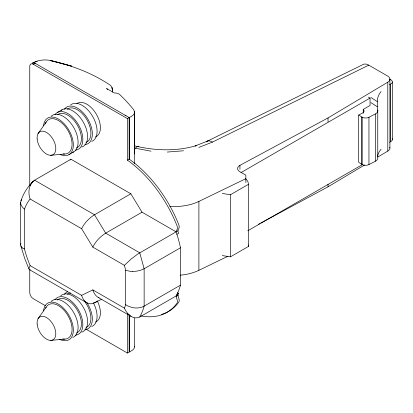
<?xml version="1.0" encoding="UTF-8"?>
<svg xmlns="http://www.w3.org/2000/svg" width="413" height="413" viewBox="0 0 413 413"><rect width="100%" height="100%" fill="white"/><g stroke="black" fill="none" stroke-linecap="round" stroke-linejoin="round"><path stroke-width="0.62" d="M112.517 92.114C112.672 89.75 112.264 87.22 110.586 85.429C92.486 73.091 71.439 65.213 50.128 60.463L71.609 66.101L49.932 60.37C44.532 59.426 38.817 59.983 33.887 62.466L37.206 61.129M134.266 163.724L134.54 111.773L133.652 109.734A251.878 145.422 0 0 0 119.827 94.644L118.934 93.988A6.045 3.49 0 0 0 114.365 92.971L106.564 88.516A5.039 2.906 60 0 1 107.623 89.528M134.545 346.93L134.555 318.087M101.784 299.239C97.231 301 92.022 305.899 86.89 302.827L29.318 269.581L28.967 268.104L30.128 265.626A75.058 43.334 60 0 1 24.486 248.982L24.486 209.117A75.058 43.334 60 0 1 30.128 198.994C27.831 192.68 28.59 184.167 34.609 180.192L70.943 159.217L130.833 193.79L142.036 212.189L176.072 231.838L177.373 235.797A88.16 50.897 60 0 1 180.471 247.774L180.471 285.146A88.16 50.897 60 0 1 177.373 293.545L176.072 296.002L176.289 296.369A5.039 2.906 60 0 0 176.857 298.919A5.039 2.906 60 0 1 176.924 303.287A93.193 53.809 60 0 1 141.272 315.955M134.504 153.961L134.54 111.773L134.401 113.183A10.077 5.818 0 0 1 131.613 116.259L129.264 117.612L35.105 63.251A5.039 2.912 60 0 0 32.204 63.297M22.88 248.177A13.33 6.402 -7.9 0 1 20.65 244.883L20.65 202.571C22.452 194.559 27.232 187.523 32.792 181.586M20.65 244.883L20.898 243.608M177.523 292.729L178.628 293.364L177.853 294.975L139.739 316.983C133.172 320.323 126.755 313.839 124.416 308.134A75.058 43.334 60 0 0 125.614 304.655L125.614 270.221A75.058 43.334 60 0 0 124.416 265.358L92.822 247.119L81.619 228.719C84.391 222.937 89.1 218.157 94.5 214.77L130.833 193.79M92.822 247.119C95.594 241.337 100.302 236.551 105.702 233.164L142.036 212.189M139.739 316.983L141.778 312.92A88.16 50.897 60 0 0 144.137 306.126L144.137 268.749L139.739 252.818L105.702 233.164L94.5 214.77L34.609 180.192A88.16 50.897 60 0 0 29.746 185.819M38.11 133.502L46.173 122.103M38.11 318.599L46.173 307.195M124.416 265.358L130.978 259.173L137.627 254.129L178.07 230.697A5.039 2.906 60 0 1 178.638 228.797A5.039 2.906 60 0 0 178.705 224.512A93.193 53.809 60 0 0 129.176 159.139L129.176 117.566L127.395 118.593L33.324 64.278A5.039 2.912 60 0 0 29.757 66.333L29.757 185.571M32.735 63.086L32.364 63.375M245.849 182.536L245.849 175.158L239.741 171.632A7.558 4.362 0 0 1 239.932 165.355L328.03 117.922L387.797 82.192A7.558 4.362 0 0 0 387.704 76.08L368.778 65.151A11.605 6.701 60 0 0 362.965 64.567L207.083 141.298M260.825 222.999L328.03 186.821L364.555 164.983M377.833 157.043L387.797 151.091A7.558 4.362 0 0 0 389.815 147.348M33.324 64.278L35.105 63.251M57.299 112.522L62.048 109.781M68.961 154.653L73.71 151.912M176.072 231.838L176.289 231.724A5.039 2.906 60 0 1 176.857 229.824A5.039 2.906 60 0 0 176.924 225.539A93.193 53.809 60 0 0 127.395 160.172L129.176 159.139M241.058 172.562L370.063 98.077L370.063 105.48L363.239 109.419A4.863 2.808 0 0 1 362.449 113.074L358.701 115.015L358.701 162.319L362.031 164.457A5.039 2.906 0 0 0 368.959 164.565L375.329 161.266A7.558 4.362 0 0 0 377.756 157.358L377.756 110.054A40.298 23.267 0 0 1 377.291 106.73L377.291 101.588A40.298 23.267 0 0 1 381.075 91.547M222.287 193.47L230.439 194.735L248.414 184.353A17.63 10.18 0 0 0 245.472 178.612M176.847 234.341L178.628 233.314L177.853 230.81M144.137 268.749L180.471 247.774M94.5 302.791L97.804 300.886M247.759 230.8L362.247 164.699M180.471 285.146L144.137 306.126A13.056 8.534 7.2 0 1 132.289 307.582L127.596 305.888L125.614 304.655M222.287 255.58L230.439 256.845L248.414 246.463L248.414 184.353M176.847 294.397L178.628 293.364M176.289 296.369L178.07 295.341L177.853 294.975M85.646 328.939L127.395 353.043L129.176 352.015L129.176 314.912M258.569 224.218L259.7 223.609M358.701 115.015L362.031 117.153A5.039 2.906 0 0 0 368.959 117.261L375.329 113.962A7.558 4.362 0 0 0 377.756 110.054M198.818 147.4L212.401 142.124L368.778 65.151M30.128 265.626L81.619 295.357L92.822 289.895L124.416 308.134M169.722 206.34A37.784 21.812 0 0 0 198.896 201.42L245.849 178.674M180.171 275.182A37.784 21.812 0 0 0 198.896 270.314L227.878 256.277M32.999 62.983L35.255 63.339M207.982 140.936L195.05 145.97L196.154 145.696C176.021 151.561 154.689 150.724 134.478 145.815M50.691 155.293L64.598 154.013M50.691 340.389L64.598 339.104M167.311 152.056L183.527 150.766M132.299 271.46L129.852 271.279L125.614 270.221M134.406 147.993A10.077 5.818 0 0 1 135.469 148.236L151.013 151.194M29.318 269.581L30.092 269.823M92.822 289.895C93.792 293.189 95.811 296.513 99.13 297.83M22.865 248.187L24.486 248.982M125.108 115.222L125.991 115.728M368.391 97.112L370.063 98.077M30.128 198.994L81.619 228.719M98.093 297.365L130.978 316.332M45.569 305.801L33.324 298.733A5.039 2.912 60 0 1 29.757 292.559L29.757 269.359M389.81 79.151L391.07 79.967A5.039 2.906 0 0 1 390.683 84.071L390.683 141.659A40.298 23.267 0 0 0 389.573 142.253M370.92 97.489L377.291 101.588M370.92 102.63L377.291 106.73M86.89 302.827C84.19 301.191 82.486 298.331 81.619 295.357M24.486 209.117L22.865 207.636A13.33 8.787 9.2 0 1 20.65 202.571M28.946 268.987L24.775 258.652L20.908 246.096M134.431 152.407L134.561 153.182M392.35 82.063L392.35 139.651M389.918 79.126L389.918 148.019M387.797 82.192L387.797 151.091M375.329 113.962L375.329 161.266M368.959 117.261L368.959 164.565M363.239 109.419L363.239 113.255M362.031 117.153L362.031 164.457M361.845 117.039L361.845 164.343M328.03 117.922L328.03 121.789M328.03 184.244L328.03 186.821M239.932 165.355L239.932 169.216M230.439 194.735L230.439 256.845M198.896 201.42L198.896 270.314M129.264 117.612L129.264 159.841M129.264 314.954L129.264 352.067L131.613 350.714A10.077 5.818 0 0 0 134.54 346.228M127.395 118.593L127.395 160.172M127.395 313.384L127.395 353.043M206.319 141.907A11.585 6.138 63.8 0 1 212.401 142.124M135.469 148.236A11.585 3.965 -75.1 0 1 138.907 146.713M248.223 244.847A17.63 10.18 0 0 1 248.414 246.463M389.573 84.67A40.298 23.267 0 0 1 390.683 84.071M377.549 156.357A40.298 23.267 0 0 1 381.075 149.134M392.19 138.742A5.039 2.906 0 0 1 390.683 141.659M45.724 308.062A19.37 11.182 60 0 1 68.439 316.492A19.37 11.182 60 0 1 62.611 338.908M97.37 301.16A19.143 11.053 60 0 1 95.424 322.026M43.515 310.906A21.156 12.214 60 0 1 59.126 304.598A21.156 12.214 60 0 1 73.338 329.848A21.156 12.214 60 0 1 59.493 339.295M51.258 301.309A21.156 12.214 60 0 1 73.473 312.171A21.156 12.214 60 0 1 72.75 337.467M64.423 294.335A21.156 12.214 60 0 1 67.758 291.671M86.658 302.264A21.156 12.214 60 0 1 84.856 329.734M93.302 302.677A21.156 12.214 60 0 1 91.748 326.497M67.288 294.211A19.143 11.053 60 0 1 70.577 293.013M84.19 300.881A19.143 11.053 60 0 1 85.925 327.509M54.924 299.823A21.156 12.214 60 0 1 78.46 309.833A21.156 12.214 60 0 1 75.357 335.217M60.757 295.827A21.156 12.214 60 0 1 83.209 307.091A21.156 12.214 60 0 1 81.738 332.16M57.33 300.055A19.143 11.053 60 0 1 77.422 310.359A19.143 11.053 60 0 1 76.426 332.992M45.353 123.921A19.37 11.182 60 0 1 67.871 130.41A19.37 11.182 60 0 1 63.122 153.904M76.787 103.632A19.143 11.053 60 0 1 96.668 114.737A19.143 11.053 60 0 1 95.424 136.93M43.515 125.815A21.156 12.214 60 0 1 58.94 119.388A21.156 12.214 60 0 1 73.328 144.318A21.156 12.214 60 0 1 60.055 154.462M51.258 116.218A21.156 12.214 60 0 1 73.473 127.08A21.156 12.214 60 0 1 72.75 152.371M64.423 109.244A21.156 12.214 60 0 1 87.959 119.254A21.156 12.214 60 0 1 84.856 144.643M70.669 104.897A21.156 12.214 60 0 1 92.708 116.512A21.156 12.214 60 0 1 91.748 141.406M67.288 109.115A19.143 11.053 60 0 1 87.169 120.219A19.143 11.053 60 0 1 85.925 142.413M54.924 114.726A21.156 12.214 60 0 1 78.46 124.736A21.156 12.214 60 0 1 75.357 150.125M61.17 110.379A21.156 12.214 60 0 1 83.436 122.398A21.156 12.214 60 0 1 81.738 147.069M57.789 114.597A19.143 11.053 60 0 1 77.67 125.707A19.143 11.053 60 0 1 76.426 147.9M70.06 160.053A88.16 50.897 60 0 1 70.943 159.217M144.106 268.739A13.056 6.402 -6.2 0 1 132.32 271.408M20.898 200.883A12.989 8.554 8.3 0 1 21.641 199.309M178.07 295.341A5.039 2.906 60 0 0 178.638 297.892A5.039 2.906 60 0 1 178.705 302.259A93.193 53.809 60 0 1 161.535 314.396M112.346 89.136L112.011 87.654L112.517 90.199L112.346 89.136M37.144 324.071A13.231 7.641 60 0 0 51.945 340.224A13.231 7.641 60 0 0 50.252 320.643A13.231 7.641 60 0 0 37.144 324.071M37.144 138.974A13.231 7.641 60 0 0 51.945 155.133A13.231 7.641 60 0 0 50.252 135.547A13.231 7.641 60 0 0 37.144 138.974"/></g></svg>
